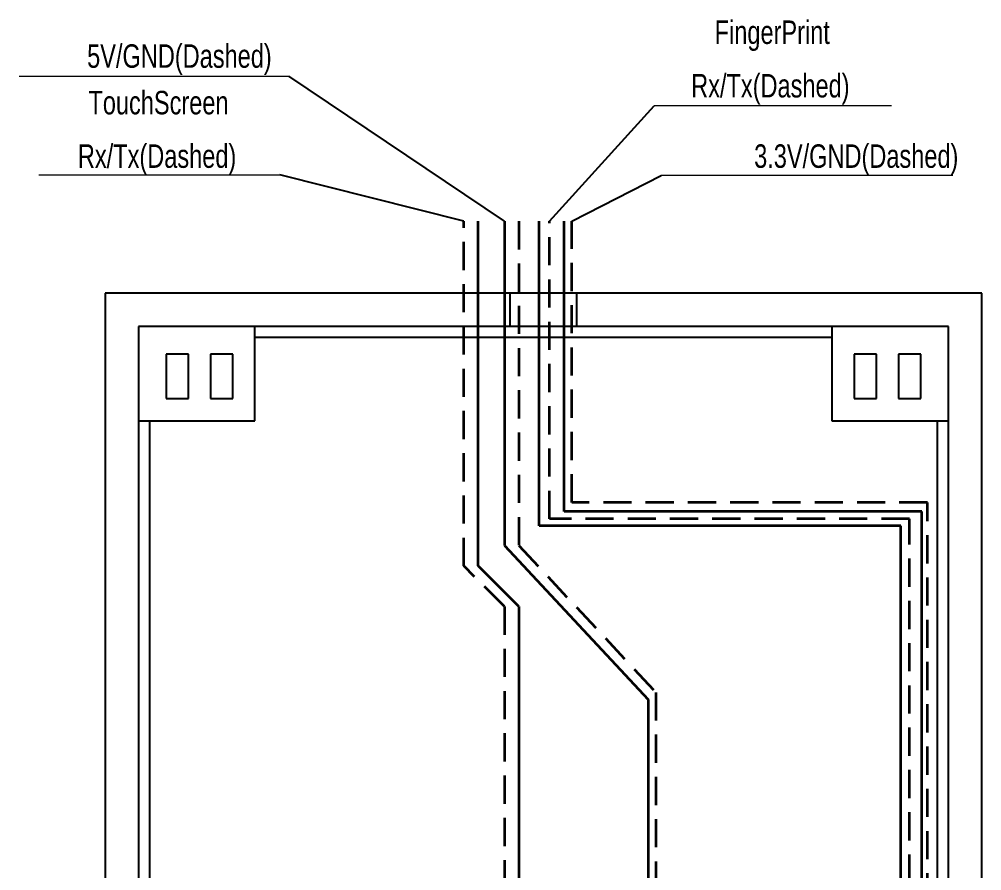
# Model space of a CAD drawing. Header units: millimetres. Extents: x 103.3 to 146.7, y 77.5 to 169.4.
# Drawn here: x 103.29 to 146.66, y 130.98 to 169.37 of the extents above; entities that cross this region are included whole.
import ezdxf

# ---------------------------------------------------------------- set-up
doc = ezdxf.new("R2010")
doc.units = ezdxf.units.MM
doc.linetypes.add('HIDDEN', pattern=[1.905, 1.27, -0.635])
doc.styles.add('SLDTEXTSTYLE0', font='TXT', dxfattribs={"width": 0.75})
doc.dimstyles.new('SLDDIMSTYLE0', dxfattribs={"dimtxt": 0.18, "dimasz": 3.302, "dimexe": 0, "dimexo": 0.0625, "dimgap": 0, "dimtad": 0, "dimtih": 1, "dimtoh": 1, "dimdec": 0, "dimrnd": 1e-09, "dimzin": 0, "dimdsep": 46, "dimtxsty": 'Standard', "dimblk1": 'NONE', "dimblk2": 'NONE', "dimsah": 1, "dimcen": 0.09, "dimadec": 0, "dimazin": 0, "dimtfac": 3.302, "dimtdec": 0, "dimtofl": 0, "dimtmove": 0, "dimatfit": 3, "dimldrblk": 'NONE', "dimfxl": 1, "dimfrac": 2, "dimtolj": 1, "dimtzin": 0, "dimarcsym": 0})

# ---------------------------------------------------------------- blocks, each defined once
blk = doc.blocks.new('SW_NOTE_0')
at = {"color": 0, "linetype": 'Continuous', "lineweight": 0}
blk.add_line((13.151, 0), (0, 0), dxfattribs=at)
at = {"color": 0, "linetype": 'Continuous', "lineweight": 0, "insert": (13.396, 1.402), "char_height": 1.05833, "attachment_point": 3, "style": 'SLDTEXTSTYLE0'}
blk.add_mtext('3.3V/GND(Dashed)', dxfattribs=at)
blk = doc.blocks.new('_None')
blk = doc.blocks.new('SW_NOTE_0_1')
at = {"color": 0, "linetype": 'Continuous', "lineweight": 0}
blk.add_line((10.694, 0), (0, 0), dxfattribs=at)
at = {"color": 0, "linetype": 'Continuous', "lineweight": 0, "char_height": 1.05833, "attachment_point": 2, "style": 'SLDTEXTSTYLE0'}
for s, insert in [('FingerPrint', (5.318, 3.851)), ('Rx/Tx(Dashed)', (5.233, 1.44))]:
    blk.add_mtext(s, dxfattribs=dict(at, insert=insert))
blk = doc.blocks.new('SW_NOTE_0_2')
at = {"color": 0, "linetype": 'Continuous', "lineweight": 0}
blk.add_line((-10.866, 0), (0, 0), dxfattribs=at)
at = {"color": 0, "linetype": 'Continuous', "lineweight": 0, "char_height": 1.05833, "attachment_point": 2, "style": 'SLDTEXTSTYLE0'}
for s, insert in [('TouchScreen', (-5.47, 3.779)), ('Rx/Tx(Dashed)', (-5.533, 1.368))]:
    blk.add_mtext(s, dxfattribs=dict(at, insert=insert))
blk = doc.blocks.new('SW_NOTE_0_3')
at = {"color": 0, "linetype": 'Continuous', "lineweight": 0}
blk.add_line((-12.151, 0), (0, 0), dxfattribs=at)
at = {"color": 0, "linetype": 'Continuous', "lineweight": 0, "insert": (-0.775, 1.434), "char_height": 1.05833, "attachment_point": 3, "style": 'SLDTEXTSTYLE0'}
blk.add_mtext('5V/GND(Dashed)', dxfattribs=at)

msp = doc.modelspace()

# ---------------------------------------------------------------- linework, layer by layer
at = {"color": 161, "linetype": 'HIDDEN', "lineweight": 35}
for p, q in [((123.319, 144.727), (123.319, 160.262)), ((125.154, 142.893), (123.319, 144.727)), ((125.154, 142.893), (125.154, 96.969))]:
    msp.add_line(p, q, dxfattribs=at)
at = {"color": 161, "linetype": 'Continuous', "lineweight": 35}
for p, q in [((123.973, 144.727), (123.973, 160.262)), ((125.808, 142.893), (123.973, 144.727)), ((125.808, 142.893), (125.808, 96.417))]:
    msp.add_line(p, q, dxfattribs=at)
at = {"color": 32, "linetype": 'Continuous', "lineweight": 35}
for p, q in [((125.154, 160.262), (125.154, 145.645)), ((125.154, 145.645), (131.634, 138.699)), ((131.634, 138.699), (131.634, 120.178))]:
    msp.add_line(p, q, dxfattribs=at)
at = {"color": 32, "linetype": 'HIDDEN', "lineweight": 35}
for p, q in [((125.808, 160.262), (125.808, 145.645)), ((125.808, 145.645), (131.984, 139.025)), ((131.984, 139.025), (131.984, 120.341))]:
    msp.add_line(p, q, dxfattribs=at)
at = {"color": 96, "linetype": 'Continuous', "lineweight": 35}
for p, q in [((126.723, 146.528), (126.723, 160.262)), ((143.013, 146.528), (126.723, 146.528)), ((143.013, 86.863), (143.013, 146.528))]:
    msp.add_line(p, q, dxfattribs=at)
at = {"color": 96, "linetype": 'HIDDEN', "lineweight": 35}
for p, q in [((127.181, 146.846), (127.181, 160.262)), ((143.411, 146.846), (127.181, 146.846)), ((143.411, 86.634), (143.411, 146.846))]:
    msp.add_line(p, q, dxfattribs=at)
at = {"color": 190, "linetype": 'Continuous', "lineweight": 35}
for p, q in [((127.848, 147.179), (127.848, 160.262)), ((143.96, 147.179), (127.848, 147.179)), ((143.96, 86), (143.96, 147.179))]:
    msp.add_line(p, q, dxfattribs=at)
at = {"color": 190, "linetype": 'HIDDEN', "lineweight": 35}
for p, q in [((128.19, 147.591), (128.19, 160.262)), ((144.218, 147.591), (128.19, 147.591)), ((144.218, 85.784), (144.218, 147.591))]:
    msp.add_line(p, q, dxfattribs=at)
at = {"color": 7, "linetype": 'Continuous', "lineweight": 25}
for p, q in [((125.414, 157.019), (107.164, 157.019)), ((107.164, 157.019), (107.164, 77.519)), ((125.414, 155.519), (125.414, 157.019)), ((128.414, 157.019), (125.414, 157.019)), ((128.414, 155.519), (128.414, 157.019)), ((146.664, 157.019), (128.414, 157.019)), ((146.664, 77.519), (146.664, 157.019)), ((108.664, 155.519), (108.664, 79.019)), ((125.414, 155.519), (108.664, 155.519)), ((113.914, 151.269), (113.914, 155.519)), ((128.414, 155.519), (125.414, 155.519)), ((145.164, 155.519), (128.414, 155.519)), ((139.914, 155.519), (139.914, 151.269)), ((145.164, 79.019), (145.164, 155.519)), ((109.914, 154.269), (109.914, 152.269)), ((110.914, 154.269), (109.914, 154.269)), ((110.914, 152.269), (110.914, 154.269)), ((111.914, 154.269), (111.914, 152.269)), ((112.914, 154.269), (111.914, 154.269)), ((112.914, 152.269), (112.914, 154.269)), ((140.914, 154.269), (140.914, 152.269)), ((141.914, 154.269), (140.914, 154.269)), ((141.914, 152.269), (141.914, 154.269)), ((142.914, 154.269), (142.914, 152.269)), ((143.914, 154.269), (142.914, 154.269)), ((143.914, 152.269), (143.914, 154.269)), ((109.914, 152.269), (110.914, 152.269)), ((111.914, 152.269), (112.914, 152.269)), ((140.914, 152.269), (141.914, 152.269)), ((142.914, 152.269), (143.914, 152.269)), ((108.664, 151.269), (113.914, 151.269)), ((139.914, 151.269), (145.164, 151.269))]:
    msp.add_line(p, q, dxfattribs=at)
at = {"color": 1, "linetype": 'Continuous', "lineweight": 25}
for p, q in [((139.914, 155.019), (113.914, 155.019)), ((109.164, 151.269), (109.164, 83.269)), ((144.664, 83.269), (144.664, 151.269))]:
    msp.add_line(p, q, dxfattribs=at)

# ---------------------------------------------------------------- block references
at = {"color": 96, "linetype": 'Continuous', "lineweight": 0}
msp.add_blockref('SW_NOTE_0_1', (131.906, 165.462), dxfattribs=at)
at = {"color": 32, "linetype": 'Continuous', "lineweight": 0}
msp.add_blockref('SW_NOTE_0_3', (115.444, 166.806), dxfattribs=at)
at = {"color": 161, "linetype": 'Continuous', "lineweight": 0}
msp.add_blockref('SW_NOTE_0_2', (115.037, 162.361), dxfattribs=at)
at = {"color": 190, "linetype": 'Continuous', "lineweight": 0}
msp.add_blockref('SW_NOTE_0', (132.215, 162.327), dxfattribs=at)

# ---------------------------------------------------------------- leaders
at = {"color": 32, "linetype": 'Continuous', "lineweight": 0, "has_arrowhead": 0}
msp.add_leader([(125.154, 160.262), (115.444, 166.806)], dimstyle='SLDDIMSTYLE0', dxfattribs=at)
at = {"color": 96, "linetype": 'Continuous', "lineweight": 0, "has_arrowhead": 0}
msp.add_leader([(127.181, 160.262), (131.906, 165.462)], dimstyle='SLDDIMSTYLE0', dxfattribs=at)
at = {"color": 161, "linetype": 'Continuous', "lineweight": 0, "has_arrowhead": 0}
msp.add_leader([(123.319, 160.262), (115.037, 162.361)], dimstyle='SLDDIMSTYLE0', dxfattribs=at)
at = {"color": 190, "linetype": 'Continuous', "lineweight": 0, "has_arrowhead": 0}
msp.add_leader([(128.19, 160.262), (132.215, 162.327)], dimstyle='SLDDIMSTYLE0', dxfattribs=at)

doc.saveas('drawing.dxf')
